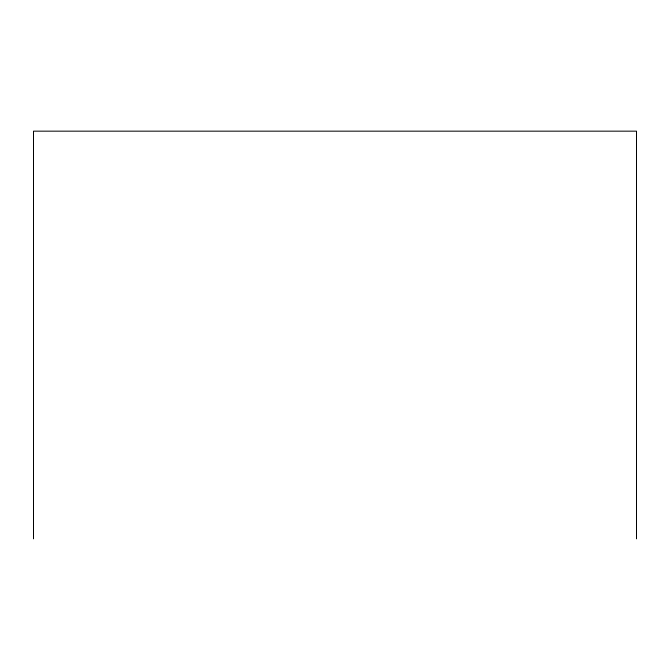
<?xml version="1.0" encoding="UTF-8"?>
<svg xmlns="http://www.w3.org/2000/svg" width="670" height="670" viewBox="0 0 670 670"><rect width="100%" height="100%" fill="white"/><g stroke="black" fill="none" stroke-linecap="round" stroke-linejoin="round"><path stroke-width="1" d="M636.5 538.839L636.5 131.161L33.5 131.161L33.5 538.839"/></g></svg>
